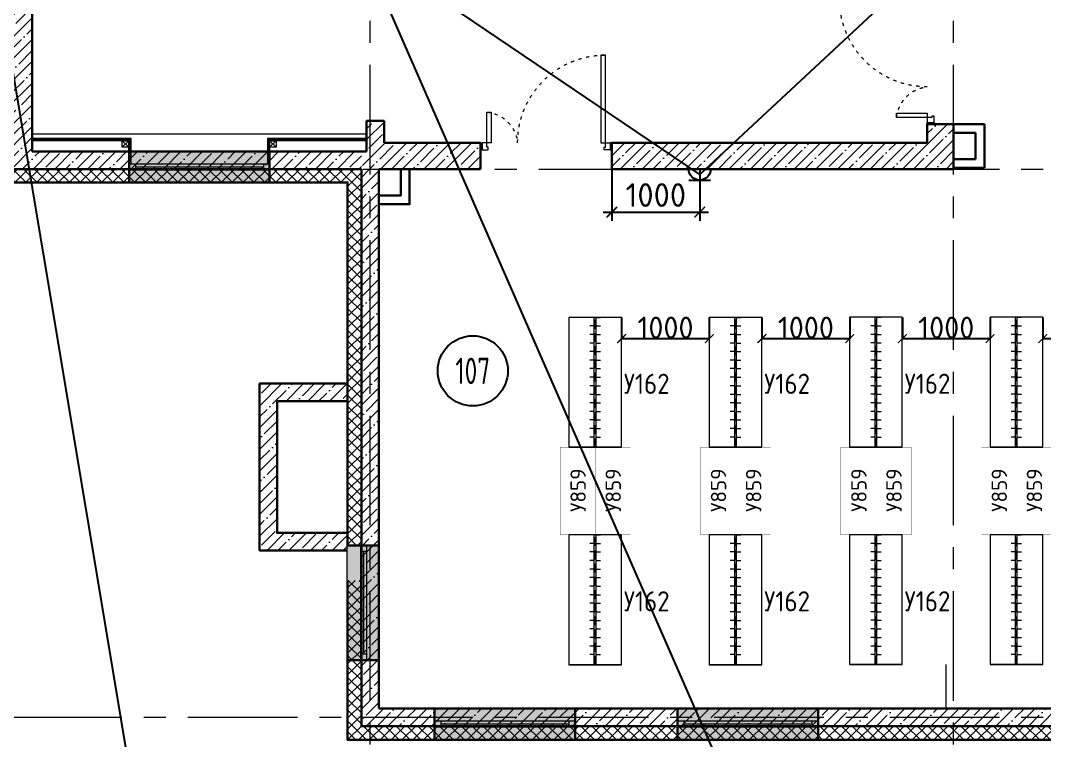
# Model space of a CAD drawing. Header units: millimetres. Extents: x -8417289 to 9420486, y 0 to 166066.
# Drawn here: x -160274 to -148603, y 54941 to 63150 of the extents above; entities that cross this region are included whole.
import ezdxf
from ezdxf import colors
from ezdxf.entities.mleader import LeaderData, LeaderLine
from ezdxf.enums import TextEntityAlignment as Align
from ezdxf.math import Vec2, Vec3

# ---------------------------------------------------------------- set-up
doc = ezdxf.new("R2010")
doc.units = ezdxf.units.MM
doc.header["$MEASUREMENT"] = 0
doc.header["$PDMODE"] = 3
doc.header["$PDSIZE"] = -4
for name, pattern in [('ACAD_ISO03W100', [30, 12, -18]), ('CENTER', [2, 1.25, -0.25, 0.25, -0.25]), ('HIDDEN', [6, 4, -2])]:
    doc.linetypes.add(name, pattern=pattern)
doc.layers.get('0').update_dxf_attribs({"color": 250, "lineweight": 9})
doc.layers.get('Defpoints').update_dxf_attribs({"color": 6})
for name, color, linetype, lineweight in [('_0', 250, 'Continuous', 9), ('_АР ТЕКСТ', 250, 'Continuous', 25), ('АР_Двери', 175, 'Continuous', 18), ('АР_Маркер экспликации', 239, 'Continuous', 13), ('АР_Навесной фасад', 147, 'Continuous', 5), ('АР_Номер помещения', 1, 'Continuous', 25), ('АР_Окна БЛОК', 250, 'Continuous', 13), ('АР_Оси', 195, 'Continuous', 9), ('АР_Перегородки газоблок', 165, 'Continuous', 30), ('АР_Подоконники', 163, 'Continuous', 9), ('АР_Сущ Несущая стена', 216, 'Continuous', 30), ('АР_Утеплитель', 250, 'Continuous', 9), ('АР_Штриховка монолит', 250, 'Continuous', 9), ('ТХ_мебель передв', 250, 'Continuous', 13)]:
    doc.layers.add(name, color=color, linetype=linetype, lineweight=lineweight)
for name, color, linetype in [('ТХ_мебель передв_поз', 251, 'Continuous'), ('ТХ_привязки ЭО', 96, 'Continuous'), ('ТХ_привязки_ЭО', 96, 'Continuous'), ('ТХ_примечание', 40, 'Continuous'), ('ТХ_размеры', 240, 'Continuous'), ('ТХ_розетки ЭО', 86, 'Continuous')]:
    doc.layers.add(name, color=color, linetype=linetype)
doc.styles.add('GOST 2.304', font='CS_Gost2304.shx')
doc.styles.add('gost_A', font='CS_Gost2304.shx', dxfattribs={"width": 0.71})
doc.styles.add('ISOCPEUR', font='isocpeur.TTF')
doc.styles.add('ISOCPEUR_1', font='isocpeur.TTF', dxfattribs={"width": 0.9, "height": 250})
doc.dimstyles.new('R_100', dxfattribs={"dimtxt": 270, "dimasz": 120, "dimexe": 100, "dimexo": 0, "dimgap": 60, "dimtad": 1, "dimdec": 0, "dimrnd": 50, "dimzin": 0, "dimdsep": 46, "dimtxsty": 'ISOCPEUR', "dimblk": 'ARCHTICK', "dimcen": 0, "dimdle": 100, "dimclrd": 256, "dimclre": 256, "dimclrt": 256, "dimadec": 0, "dimazin": 0, "dimtfac": 2, "dimtdec": 0, "dimtofl": 0, "dimtmove": 1, "dimatfit": 3, "dimfxl": 1, "dimtvp": 3, "dimtolj": 1, "dimtzin": 0, "dimarcsym": 0})
doc.dimstyles.new('Копия SPDS', dxfattribs={"dimtxt": 250, "dimasz": 100, "dimexe": 0.5, "dimexo": 0.625, "dimtad": 1, "dimdec": 0, "dimrnd": 10, "dimtxsty": 'ISOCPEUR', "dimblk": 'ARCHTICK', "dimcen": 2.5, "dimdle": 0.5, "dimclrd": 256, "dimclre": 256, "dimclrt": 256, "dimadec": 0, "dimazin": 2, "dimtfac": 0.75, "dimtdec": 0, "dimtmove": 1, "dimatfit": 3, "dimfxl": 1, "dimtolj": 1, "dimarcsym": 1})
pattern_1 = [(45, (-1163391.66, 165205.58), (-123.743687, 123.743687), []), (45, (-1163267.92, 165205.58), (-123.743687, 123.743687), [218.75, -43.75, 0, -43.75])]

# ---------------------------------------------------------------- blocks, each defined once
blk = doc.blocks.new('Полуторная_на лестницу')
for points in [[(75, 80), (75, 1080), (125, 1080), (125, 80)], [(1375, 430), (1375, 80), (1425, 80), (1425, 430)]]:
    blk.add_lwpolyline(points, close=True)
for points in [[(0, 0), (0, 80), (20, 80), (20, 0), (0, 0)], [(20, 80), (20, 0), (90, 0), (90, 30), (75, 30), (75, 80), (20, 80)], [(1480, 80), (1480, 0), (1410, 0), (1410, 30), (1425, 30), (1425, 80), (1480, 80)], [(1500, 0), (1500, 80), (1480, 80), (1480, 0), (1500, 0)]]:
    blk.add_lwpolyline(points)
at = {"linetype": 'ACAD_ISO03W100', "ltscale": 3}
for centre, radius, start, end in [((75, 80), 1000, 0, 90), ((1465, 40), 392, 95.9075, 174.0925)]:
    blk.add_arc(centre, radius, start, end, dxfattribs=at)
blk = doc.blocks.new('*U359')
at = {"true_color": 0xffffff}
h = blk.add_hatch(color=7, dxfattribs=at)
h.dxf.hatch_style = 1
h.paths.add_polyline_path([(-1600, -140), (0, -140), (0, 220), (-1600, 220)])
at = {"lineweight": 30}
for p, q in [((-1600, -140), (-1600, 220)), ((0, -140), (0, 220))]:
    blk.add_line(p, q, dxfattribs=at)
for p, q in [((0, 220), (-1600, 220)), ((-1600, 70), (0, 70)), ((-1600, 0), (0, 0)), ((-1530, 0), (-1530, 70)), ((-1530, 35), (-70, 35)), ((-70, 0), (-70, 70)), ((-1600, -140), (0, -140)), ((-1600, -140), (-1600, -140)), ((-1600, -140), (-1600, -140)), ((0, -140), (0, -140)), ((0, -140), (0, -140))]:
    blk.add_line(p, q)
blk = doc.blocks.new('*U360')
at = {"true_color": 0xffffff}
h = blk.add_hatch(color=7, dxfattribs=at)
h.dxf.hatch_style = 1
h.paths.add_polyline_path([(-1310, -140), (0, -140), (0, 220), (-1310, 220)])
at = {"lineweight": 30}
for p, q in [((-1310, -140), (-1310, 220)), ((0, -140), (0, 220))]:
    blk.add_line(p, q, dxfattribs=at)
for p, q in [((0, 220), (-1310, 220)), ((-1310, 70), (0, 70)), ((-1310, 0), (0, 0)), ((-1240, 0), (-1240, 70)), ((-1240, 35), (-70, 35)), ((-70, 0), (-70, 70)), ((-1310, -140), (0, -140)), ((-1310, -140), (-1310, -140)), ((-1310, -140), (-1310, -140)), ((0, -140), (0, -140)), ((0, -140), (0, -140))]:
    blk.add_line(p, q)
blk = doc.blocks.new('*U85')
at = {"layer": 'АР_Номер помещения', "color": 7}
blk.add_circle((-16352, 3983), 400, dxfattribs=at)
at = {"color": 7, "style": 'ISOCPEUR', "width": 0.7, "flags": 1}
blk.add_attdef('КАТЕГОРИЯ', (-499, -2092), '', height=250, dxfattribs=at)
at = {"layer": 'АР_Номер помещения', "color": 7, "style": 'ISOCPEUR', "width": 0.7}
blk.add_attdef('НОМЕР_ПОМЕЩЕНИЯ', text='', height=300, dxfattribs=at).set_placement((-16352, 3983), align=Align.MIDDLE_CENTER)
blk = doc.blocks.new('_DotSmall')
at = {"color": 0, "linetype": 'ByBlock', "const_width": 0.5}
blk.add_lwpolyline([(-0.0625, 0, 1), (0.0625, 0, 1)], format="xyb", close=True, dxfattribs=at)
blk = doc.blocks.new('A$Ce02d65bd')
at = {"ltscale": 100}
for points in [[(0, 0), (0, 75), (75, 75), (75, 0), (0, 0)], [(0, 0), (75, 75)], [(0, 75), (75, 0)]]:
    blk.add_lwpolyline(points, dxfattribs=at)
blk = doc.blocks.new('1480х600')
for p, q in [((168155, -63218), (168105, -63218)), ((168155, -64698), (168155, -63218)), ((168175, -64698), (168175, -63218)), ((168175, -63218), (168225, -63218)), ((168155, -63316), (168105, -63316)), ((168175, -63316), (168225, -63316)), ((168155, -63413), (168105, -63413)), ((168175, -63413), (168225, -63413)), ((168155, -63511), (168105, -63511)), ((168175, -63511), (168225, -63511)), ((168155, -63608), (168105, -63608)), ((168155, -63706), (168105, -63706)), ((168175, -63608), (168225, -63608)), ((168175, -63706), (168225, -63706)), ((168155, -63803), (168105, -63803)), ((168175, -63803), (168225, -63803)), ((168155, -63901), (168105, -63901)), ((168175, -63901), (168225, -63901)), ((168155, -63998), (168105, -63998)), ((168175, -63998), (168225, -63998)), ((168155, -64096), (168105, -64096)), ((168175, -64096), (168225, -64096)), ((168155, -64193), (168105, -64193)), ((168155, -64291), (168105, -64291)), ((168175, -64193), (168225, -64193)), ((168175, -64291), (168225, -64291)), ((168155, -64388), (168105, -64388)), ((168175, -64388), (168225, -64388)), ((168155, -64486), (168105, -64486)), ((168175, -64486), (168225, -64486)), ((168155, -64583), (168105, -64583)), ((168175, -64583), (168225, -64583))]:
    blk.add_line(p, q)
at = {"linetype": 'HIDDEN', "ltscale": 25}
blk.add_line((168165, -64698), (168165, -63218), dxfattribs=at)
at = {"ltscale": 100}
blk.add_lwpolyline([(167865, -64698), (168465, -64698), (168465, -63218), (167865, -63218)], close=True, dxfattribs=at)
blk.add_lwpolyline([(168465, -64698), (167865, -64698)])
blk = doc.blocks.new('_ArchTick')
at = {"color": 0, "linetype": 'ByBlock', "const_width": 0.15}
blk.add_lwpolyline([(-0.5, -0.5), (0.5, 0.5)], dxfattribs=at)
blk = doc.blocks.new('*D2184')
at = {"layer": 'Defpoints', "color": 0, "lineweight": 13, "ltscale": 0.1, "transparency": 16777216}
for p in [(-150223, 59766), (-149223, 59766), (-149223, 59523)]:
    blk.add_point(p, dxfattribs=at)
at = {"layer": 'ТХ_размеры', "lineweight": -2, "ltscale": 0.1, "transparency": 16777216}
for p, q in [((-150223, 59765), (-150223, 59522)), ((-149223, 59765), (-149223, 59522)), ((-150224, 59523), (-149223, 59523))]:
    blk.add_line(p, q, dxfattribs=at)
at = {"layer": 'ТХ_размеры', "lineweight": -2, "ltscale": 0.1, "transparency": 16777216, "xscale": 100, "yscale": 100, "zscale": 100, "rotation": 180}
blk.add_blockref('_ArchTick', (-150223, 59523), dxfattribs=at)
at = {"layer": 'ТХ_размеры', "lineweight": -2, "ltscale": 0.1, "transparency": 16777216, "xscale": 100, "yscale": 100, "zscale": 100}
blk.add_blockref('_ArchTick', (-149223, 59523), dxfattribs=at)
at = {"layer": 'ТХ_размеры', "ltscale": 0.1, "transparency": 16777216, "insert": (-149723, 59648), "char_height": 250, "attachment_point": 5, "style": 'ISOCPEUR'}
blk.add_mtext('\\A1;1000', dxfattribs=at)
blk = doc.blocks.new('*D2185')
at = {"layer": 'Defpoints', "color": 0, "lineweight": 13, "ltscale": 0.1, "transparency": 16777216}
for p in [(-151823, 59766), (-150823, 59766), (-150823, 59523)]:
    blk.add_point(p, dxfattribs=at)
at = {"layer": 'ТХ_размеры', "lineweight": -2, "ltscale": 0.1, "transparency": 16777216}
for p, q in [((-151823, 59765), (-151823, 59522)), ((-150823, 59765), (-150823, 59522)), ((-151824, 59523), (-150823, 59523))]:
    blk.add_line(p, q, dxfattribs=at)
at = {"layer": 'ТХ_размеры', "lineweight": -2, "ltscale": 0.1, "transparency": 16777216, "xscale": 100, "yscale": 100, "zscale": 100, "rotation": 180}
blk.add_blockref('_ArchTick', (-151823, 59523), dxfattribs=at)
at = {"layer": 'ТХ_размеры', "lineweight": -2, "ltscale": 0.1, "transparency": 16777216, "xscale": 100, "yscale": 100, "zscale": 100}
blk.add_blockref('_ArchTick', (-150823, 59523), dxfattribs=at)
at = {"layer": 'ТХ_размеры', "ltscale": 0.1, "transparency": 16777216, "insert": (-151323, 59648), "char_height": 250, "attachment_point": 5, "style": 'ISOCPEUR'}
blk.add_mtext('\\A1;1000', dxfattribs=at)
blk = doc.blocks.new('*D2186')
at = {"layer": 'Defpoints', "color": 0, "lineweight": 13, "ltscale": 0.1, "transparency": 16777216}
for p in [(-153423, 59766), (-152423, 59766), (-152423, 59523)]:
    blk.add_point(p, dxfattribs=at)
at = {"layer": 'ТХ_размеры', "lineweight": -2, "ltscale": 0.1, "transparency": 16777216}
for p, q in [((-153423, 59765), (-153423, 59522)), ((-152423, 59765), (-152423, 59522)), ((-153424, 59523), (-152423, 59523))]:
    blk.add_line(p, q, dxfattribs=at)
at = {"layer": 'ТХ_размеры', "lineweight": -2, "ltscale": 0.1, "transparency": 16777216, "xscale": 100, "yscale": 100, "zscale": 100, "rotation": 180}
blk.add_blockref('_ArchTick', (-153423, 59523), dxfattribs=at)
at = {"layer": 'ТХ_размеры', "lineweight": -2, "ltscale": 0.1, "transparency": 16777216, "xscale": 100, "yscale": 100, "zscale": 100}
blk.add_blockref('_ArchTick', (-152423, 59523), dxfattribs=at)
at = {"layer": 'ТХ_размеры', "ltscale": 0.1, "transparency": 16777216, "insert": (-152923, 59648), "char_height": 250, "attachment_point": 5, "style": 'ISOCPEUR'}
blk.add_mtext('\\A1;1000', dxfattribs=at)
blk = doc.blocks.new('*D2187')
at = {"layer": 'Defpoints', "color": 0, "lineweight": 13, "ltscale": 0.1, "transparency": 16777216}
for p in [(-148623, 59766), (-147623, 59766), (-147623, 59523)]:
    blk.add_point(p, dxfattribs=at)
at = {"layer": 'ТХ_размеры', "lineweight": -2, "ltscale": 0.1, "transparency": 16777216}
for p, q in [((-148623, 59765), (-148623, 59522)), ((-147623, 59765), (-147623, 59522)), ((-148624, 59523), (-147623, 59523))]:
    blk.add_line(p, q, dxfattribs=at)
at = {"layer": 'ТХ_размеры', "lineweight": -2, "ltscale": 0.1, "transparency": 16777216, "xscale": 100, "yscale": 100, "zscale": 100, "rotation": 180}
blk.add_blockref('_ArchTick', (-148623, 59523), dxfattribs=at)
at = {"layer": 'ТХ_размеры', "lineweight": -2, "ltscale": 0.1, "transparency": 16777216, "xscale": 100, "yscale": 100, "zscale": 100}
blk.add_blockref('_ArchTick', (-147623, 59523), dxfattribs=at)
at = {"layer": 'ТХ_размеры', "ltscale": 0.1, "transparency": 16777216, "insert": (-148123, 59648), "char_height": 250, "attachment_point": 5, "style": 'ISOCPEUR'}
blk.add_mtext('\\A1;1000', dxfattribs=at)
blk = doc.blocks.new('Стеллаж гардеробный')
at = {"layer": 'ТХ_мебель передв', "ltscale": 0.1, "const_width": 2}
blk.add_lwpolyline([(267732, -213548), (268132, -213548), (268132, -214548), (267732, -214548)], close=True, dxfattribs=at)
blk = doc.blocks.new('*U3110')
at = {"color": 0, "linetype": 'ByBlock', "lineweight": -2}
for p, q in [((0, 2.5), (0, -2.5)), ((2.5, 2.5), (2.5, -2.5)), ((0, 0), (2.5, 0)), ((2.5, 0), (5, 0))]:
    blk.add_line(p, q, dxfattribs=at)
blk.add_arc((0, 0), 2.5, 270, 90, dxfattribs=at)
at = {"style": 'GOST 2.304', "width": 0.8, "flags": 1}
blk.add_attdef('MARKA', (-9.86, 4.54), '', height=2.5, dxfattribs=at)
at = {"ltscale": 50, "style": 'gost_A', "width": 0.71}
blk.add_attdef('№GRUP', text='', height=2.5, dxfattribs=at).set_placement((5.14, 6.05), align=Align.MIDDLE_CENTER)
blk = doc.blocks.new('*D2694')
at = {"layer": 'Defpoints', "color": 0, "linetype": 'ByBlock', "lineweight": 13, "ltscale": 500, "transparency": 16777216}
for p in [(-153533, 61456), (-152533, 61206), (-152533, 60965)]:
    blk.add_point(p, dxfattribs=at)
at = {"layer": 'ТХ_привязки_ЭО', "linetype": 'ByBlock', "lineweight": -2, "ltscale": 500, "transparency": 16777216}
for p, q in [((-153533, 61456), (-153533, 60865)), ((-152533, 61206), (-152533, 60865)), ((-153633, 60965), (-152433, 60965))]:
    blk.add_line(p, q, dxfattribs=at)
at = {"layer": 'ТХ_привязки_ЭО', "linetype": 'ByBlock', "lineweight": -2, "ltscale": 500, "transparency": 16777216, "xscale": 120, "yscale": 120, "zscale": 120, "rotation": 180}
blk.add_blockref('_ArchTick', (-153533, 60965), dxfattribs=at)
at = {"layer": 'ТХ_привязки_ЭО', "linetype": 'ByBlock', "lineweight": -2, "ltscale": 500, "transparency": 16777216, "xscale": 120, "yscale": 120, "zscale": 120}
blk.add_blockref('_ArchTick', (-152533, 60965), dxfattribs=at)
at = {"layer": 'ТХ_привязки_ЭО', "linetype": 'ByBlock', "lineweight": 13, "ltscale": 500, "transparency": 16777216, "insert": (-153033, 61160), "char_height": 270, "attachment_point": 5, "style": 'ISOCPEUR'}
blk.add_mtext('\\A1;1000', dxfattribs=at)
blk = doc.blocks.new('_None')

msp = doc.modelspace()

# ---------------------------------------------------------------- hatches: boundary and pattern name
at = {"layer": 'АР_Утеплитель', "ltscale": 100}
h = msp.add_hatch(dxfattribs=at)
h.set_pattern_fill('ANSI37', color=256, scale=700)
h.set_pattern_definition([(45, (-164418.85, 61305.68), (-61.87184, 61.87184), []), (135, (-164418.85, 61305.68), (-61.87184, -61.87184), [])])
h.paths.add_polyline_path([(-156388.9, 58697), (-156538.9, 58697), (-156538.9, 57165.7), (-156388.9, 57165.7)], flags=17)
h.paths.add_polyline_path([(-158433.9, 82835.7), (-158433.9, 82685.7), (-157731.4, 82685.7), (-157731.4, 82835.4)])
h.paths.add_polyline_path([(-163818.9, 86650.7), (-163818.9, 86800.7), (-165588.9, 86800.7), (-165588.9, 86650.7)])
h.paths.add_polyline_path([(-163818.9, 86800.7), (-163818.9, 86650.7), (-160138.9, 86650.7), (-160138.9, 82685.7), (-159948.9, 82685.7), (-159948.9, 82835.7), (-159988.9, 82835.7), (-159988.9, 86800.7)])
h.paths.add_polyline_path([(-184882.6, 86650.7), (-184882.6, 86800.7), (-185448.7, 86800.7), (-185448.7, 86650.7)])
h.paths.add_polyline_path([(-194524, 89100.7), (-194374, 89100.7), (-194374, 91145.7), (-194524, 91145.7)])
h.paths.add_polyline_path([(-143138.9, 61992.1), (-143288.9, 61992.1), (-143288.9, 55105.7), (-156388.9, 55105.7), (-156388.9, 56765.7), (-156538.9, 56765.7), (-156538.9, 54955.7), (-143138.9, 54955.7)])
h.paths.add_polyline_path([(-143288.9, 61992.1), (-143138.9, 61992.1), (-143138.8, 62957.4), (-143288.8, 62957.4)])
h.paths.add_polyline_path([(-196823.5, 102919.5), (-196974.5, 102919.5), (-196974, 102375.7), (-193844, 102375.7), (-193844, 99445.7), (-190723.9, 99445.7), (-190723.9, 98815.7), (-190573.9, 98815.7), (-190573.9, 99595.7), (-193694, 99595.7), (-193694, 102525.7), (-196824, 102525.7)])
h.paths.add_polyline_path([(-172707.4, 66495.7), (-172707.4, 66638.7), (-164268.9, 66645.7), (-164268.9, 61455.7), (-156388.9, 61455.7), (-156388.9, 58697), (-156538.9, 58697), (-156538.9, 61305.7), (-164418.9, 61305.7), (-164418.9, 66495.7)])
h.paths.add_polyline_path([(-149638.8, 70050.7), (-149488.9, 70050.7), (-149489.2, 76930.7), (-149639, 76930.7)])
h.paths.add_polyline_path([(-149488.9, 70050.7), (-149638.8, 70050.7), (-149638.8, 67450.7), (-149488.9, 67450.7)])
h.paths.add_polyline_path([(-193805.6, 91275.7), (-193805.6, 91425.7), (-194524, 91425.7), (-194524, 91145.7), (-194374, 91145.7), (-194374, 91275.7)])
h.paths.add_polyline_path([(-193805.6, 91425.7), (-193805.6, 91275.7), (-190573.9, 91275.7), (-190573.9, 97115.7), (-190723.9, 97115.7), (-190723.9, 91425.7)])
h.paths.add_polyline_path([(-186998.8, 86650.7), (-186998.8, 86800.7), (-194374, 86800.7), (-194374, 87400.7), (-194524, 87400.7), (-194524, 86650.7)])
h.paths.add_polyline_path([(-168208.7, 86800.7), (-168208.7, 86650.7), (-165588.9, 86650.7), (-165588.9, 86800.7)])
h.paths.add_polyline_path([(-169878.8, 86650.7), (-169878.9, 86800.7), (-184882.6, 86800.7), (-184882.6, 86650.7)])
h.paths.add_polyline_path([(-196974, 104569.5), (-196824, 104569.5), (-196824, 105725.9), (-196674, 105725.9), (-196674, 105875.9), (-196974, 105875.9)])
h.paths.add_polyline_path([(-196974, 102934.5), (-196974.5, 102934.5), (-196824, 102934.5)])
h.paths.add_polyline_path([(-147315, 64815.7), (-147465.6, 64965.7), (-149488.9, 64965.7), (-149488.9, 65850.7), (-149638.8, 65850.7), (-149638.9, 64815.7)])
h.paths.add_polyline_path([(-143925, 64965.7), (-144075, 64815.7), (-143288.8, 64815.7), (-143288.8, 63197.4), (-143138.8, 63197.4), (-143138.8, 64965.7)])
h.paths.add_polyline_path([(-149488.9, 79700.7), (-149638.9, 79700.7), (-149639.3, 78080.7), (-149489.3, 78080.7)])
h.paths.add_polyline_path([(-155321.1, 82685.7), (-155321.1, 82835.7), (-156581.3, 82835.7), (-156581.3, 82685.7)])
h.paths.add_polyline_path([(-154171.1, 82835.7), (-154171.1, 82685.7), (-149638.9, 82685.7), (-149638.9, 81300.7), (-149488.9, 81300.7), (-149488.9, 82835.7)])
at = {"layer": 'АР_Штриховка монолит', "ltscale": 100}
h = msp.add_hatch(dxfattribs=at)
h.set_pattern_fill('ANSI35', color=256, scale=700)
h.set_pattern_definition(pattern_1)
h.paths.add_polyline_path([(-156388.9, 61655.7), (-160138.9, 61655.7), (-160138.9, 67141.4), (-160438.9, 67141.4), (-160438.9, 61655.7), (-164068.9, 61655.7), (-164068.9, 68441.9), (-160438.9, 68441.9), (-160438.9, 68271.4), (-160138.9, 68271.4), (-160138.9, 68601.9), (-160258.8, 68602), (-160258.8, 70995.7), (-160138.9, 70995.7), (-160138.9, 71983.2), (-160438.9, 71983.2), (-160438.9, 71195.7), (-161627.3, 71195.7), (-161627.3, 70995.7), (-160258.8, 70995.7), (-160258.8, 68602), (-164068.9, 68601.9), (-164068.9, 70995.7), (-161613.4, 70995.7), (-161613.4, 71195.7), (-164068.9, 71195.7), (-164068.9, 71195.7), (-164168.9, 71195.7), (-164168.9, 71195.7), (-167912.8, 71195.7), (-167912.8, 70995.7), (-164268.9, 70995.7), (-164268.9, 61455.7), (-156388.9, 61455.7)])
h = msp.add_hatch(dxfattribs=at)
h.set_pattern_fill('ANSI35', color=256, scale=700)
h.set_pattern_definition(pattern_1)
h.paths.add_polyline_path([(-156328.9, 61655.7), (-156388.9, 61455.7), (-156188.9, 61455.7), (-155032.8, 61455.7), (-155032.8, 61755.7), (-156128.9, 61755.7), (-156128.9, 62005.4), (-156328.9, 62005.4)])
h = msp.add_hatch(dxfattribs=at)
h.set_pattern_fill('ANSI35', color=256, scale=700)
h.set_pattern_definition([(45, (-1162970.6, 171555.58), (-123.743687, 123.743687), []), (45, (-1162846.86, 171555.58), (-123.743687, 123.743687), [218.75, -43.75, 0, -43.75])])
h.paths.add_polyline_path([(-149638.9, 61968.6), (-149938.9, 61968.6), (-149938.9, 61755.7), (-153532.8, 61755.7), (-153532.8, 61455.7), (-149638.9, 61455.7)])
h = msp.add_hatch(dxfattribs=at)
h.set_pattern_fill('ANSI35', color=256, scale=700)
h.set_pattern_definition(pattern_1)
h.paths.add_polyline_path([(-156188.9, 61455.7), (-156388.9, 61455.7), (-156388.9, 55105.7), (-143488.9, 55105.7), (-143488.9, 55305.7), (-156188.9, 55305.7)])
h = msp.add_hatch(dxfattribs=at)
h.set_pattern_fill('ANSI35', color=256, scale=700)
h.paths.add_polyline_path([(-157349.3, 57308.3), (-157349.3, 58809.5), (-156550.9, 58809.5), (-156550.9, 59009.5), (-157549.3, 59009.5), (-157549.3, 57108.3), (-156550.9, 57108.3), (-156550.9, 57308.3)])

# ---------------------------------------------------------------- linework, layer by layer
for points in [[(-159013.9, 61515.7), (-159013.9, 61804.8), (-160138.9, 61804.8)], [(-159026.4, 61515.7), (-159026.4, 61792.3), (-160138.9, 61792.3)], [(-159038.9, 61535.3), (-159038.9, 61779.8), (-160138.9, 61779.8), (-160138.9, 61779.8)], [(-156328.9, 61804.8), (-157458.9, 61804.8), (-157458.9, 61515.7)], [(-156328.9, 61792.3), (-157446.4, 61792.3), (-157446.4, 61515.7)], [(-156333.9, 61704.8), (-156333.9, 61779.8), (-157433.9, 61779.8), (-157433.9, 61572.9)]]:
    msp.add_lwpolyline(points)
at = {"layer": 'АР_Навесной фасад', "ltscale": 100}
for p, q in [((-156548.9, 61295.7), (-164428.9, 61295.7)), ((-156538.9, 61305.7), (-164418.9, 61305.7)), ((-156548.9, 58697), (-156548.9, 61295.7)), ((-156538.9, 58697), (-156538.9, 61305.7)), ((-156548.9, 57165.7), (-156548.9, 58697)), ((-156538.9, 57165.7), (-156538.9, 58697)), ((-156548.9, 54945.7), (-156548.9, 56765.7)), ((-156538.9, 54955.7), (-156538.9, 56765.7))]:
    msp.add_line(p, q, dxfattribs=at)
at = {"layer": 'АР_Навесной фасад', "color": 18, "ltscale": 100, "true_color": 0x000000}
for points in [[(-156548.9, 54945.7), (-143128.9, 54945.7)], [(-156538.9, 54955.7), (-143138.9, 54955.7)]]:
    msp.add_lwpolyline(points, dxfattribs=at)
at = {"layer": 'АР_Оси', "linetype": 'CENTER', "ltscale": 1000}
for p, q in [((-156288.9, 53394.4), (-156288.9, 87701.9)), ((-149638.9, 53394.4), (-149638.9, 87701.9)), ((-224367.6, 61455.7), (-140770.4, 61455.7)), ((-224367.6, 55205.7), (-140770.4, 55205.7))]:
    msp.add_line(p, q, dxfattribs=at)
at = {"layer": 'АР_Перегородки газоблок', "ltscale": 100}
for p, q in [((-149638.5, 61968.6), (-149288.5, 61968.6)), ((-149388.5, 61868.6), (-149638.5, 61868.6)), ((-149388.5, 61568.6), (-149388.5, 61868.6)), ((-149288.5, 61968.6), (-149288.5, 61468.6)), ((-149638.5, 61468.6), (-149638.5, 61568.6)), ((-149638.5, 61568.6), (-149388.5, 61568.6)), ((-149288.5, 61468.6), (-149638.5, 61468.6))]:
    msp.add_line(p, q, dxfattribs=at)
msp.add_lwpolyline([(-155838.9, 61455.7), (-155838.9, 61055.7), (-156188.9, 61055.7), (-156188.9, 61155.7), (-155938.9, 61155.7), (-155938.9, 61455.7)], close=True, dxfattribs=at)
at = {"layer": 'АР_Подоконники', "ltscale": 100}
msp.add_line((-156328.9, 61855.7), (-160138.9, 61855.7), dxfattribs=at)
at = {"layer": 'АР_Сущ Несущая стена', "ltscale": 100}
for p, q in [((-160138.9, 67141.4), (-160138.9, 61655.7)), ((-156328.9, 62005.4), (-156328.9, 61655.7)), ((-156128.9, 62005.4), (-156328.9, 62005.4)), ((-156128.9, 62005.4), (-156128.9, 61755.7)), ((-149938.9, 61755.7), (-149938.9, 61968.6)), ((-149638.9, 61968.6), (-149938.9, 61968.6)), ((-149638.9, 61455.7), (-149638.9, 61968.6)), ((-155032.8, 61755.7), (-156128.9, 61755.7)), ((-155032.8, 61755.7), (-155032.8, 61455.7)), ((-149938.9, 61755.7), (-153532.8, 61755.7)), ((-153532.8, 61755.7), (-153532.8, 61455.7)), ((-156328.9, 61655.7), (-160138.9, 61655.7)), ((-156388.9, 61455.7), (-164268.9, 61455.7)), ((-156388.9, 61455.7), (-156388.9, 55105.7)), ((-155032.8, 61455.7), (-156188.9, 61455.7)), ((-156188.9, 61455.7), (-156188.9, 55305.7)), ((-149638.9, 61455.7), (-153532.8, 61455.7)), ((-156188.9, 55305.7), (-143488.9, 55305.7)), ((-156388.9, 55105.7), (-143288.9, 55105.7))]:
    msp.add_line(p, q, dxfattribs=at)
for points in [[(-156550.9, 59009.5), (-157549.3, 59009.5), (-157549.3, 57108.3), (-156550.9, 57108.3)], [(-156550.9, 58809.5), (-157349.3, 58809.5), (-157349.3, 57308.3), (-156550.9, 57308.3)]]:
    msp.add_lwpolyline(points, dxfattribs=at)
at = {"layer": 'ТХ_мебель передв', "ltscale": 100}
msp.add_line((-149723.4, 55305.6), (-149723.4, 55805.6), dxfattribs=at)

# ---------------------------------------------------------------- block references
at = {"layer": '_0', "color": 1, "lineweight": -3, "ltscale": 500, "rotation": 180}
for p in [(-159038.9, 61779.8), (-157358.9, 61779.8)]:
    msp.add_blockref('A$Ce02d65bd', p, dxfattribs=at)
at = {"layer": 'АР_Двери', "xscale": -1, "rotation": 90}
msp.add_blockref('Полуторная_на лестницу', (-149858.9, 63468.6), dxfattribs=at)
at = {"layer": 'АР_Двери', "xscale": -1}
msp.add_blockref('Полуторная_на лестницу', (-153532.8, 61675.7), dxfattribs=at)
at = {"layer": 'АР_Маркер экспликации', "color": 7}
ref = msp.add_blockref('*U85', (-138767.1, 55172.1), dxfattribs=at)
ref.add_attrib('НОМЕР_ПОМЕЩЕНИЯ', '107', dxfattribs={"layer": 'АР_Номер помещения', "color": 7, "height": 300, "style": 'ISOCPEUR', "width": 0.7}).set_placement((-155118.8, 59154.7), align=Align.MIDDLE_CENTER)
at = {"layer": 'АР_Окна БЛОК', "xscale": -1}
for name, p, rotation in [('*U359', (-157433.9, 61515.7), 180), ('*U360', (-156328.9, 55855.7), 90), ('*U359', (-153953.9, 55165.7), 180), ('*U359', (-151183.9, 55165.7), 180)]:
    msp.add_blockref(name, p, dxfattribs=dict(at, rotation=rotation))
at = {"layer": 'ТХ_мебель передв'}
for p in [(-321888.8, 122983.5), (-320288.8, 122983.5), (-318688.8, 122984.1), (-317088.8, 122984.1), (-321888.8, 120503.5), (-320288.8, 120503.5), (-318688.8, 120504.1), (-317088.8, 120504.1)]:
    msp.add_blockref('1480х600', p, dxfattribs=at)
at = {"layer": 'ТХ_мебель передв', "rotation": 180}
for p in [(114008.4, -156262.8), (114408.4, -156262.8), (115608.4, -156262.8), (116008.4, -156262.8), (117208.4, -156262.2), (117608.4, -156262.2), (118808.4, -156262.2), (119208.4, -156262.2)]:
    msp.add_blockref('Стеллаж гардеробный', p, dxfattribs=at)
at = {"layer": 'ТХ_розетки ЭО', "ltscale": 50, "xscale": -50, "yscale": 50, "zscale": 50, "rotation": 90}
msp.add_blockref('*U3110', (-152532.8, 61455.7), dxfattribs=at)

# ---------------------------------------------------------------- texts
at = {"layer": 'ТХ_мебель передв_поз', "style": 'ISOCPEUR_1', "width": 0.9}
for p in [(-153396.7, 58892.9), (-151796.7, 58892.9), (-150196.7, 58893.5), (-153396.7, 56412.9), (-151796.7, 56412.9), (-150196.7, 56413.5)]:
    msp.add_text('У162', height=230, dxfattribs=at).set_placement(p)
at = {"layer": 'ТХ_мебель передв_поз', "style": 'ISOCPEUR'}
for p in [(-153830.8, 57547.3), (-153430.8, 57547.3), (-152230.8, 57547.3), (-151830.8, 57547.3), (-150630.8, 57548), (-150230.8, 57548), (-149030.8, 57548), (-148630.8, 57548)]:
    msp.add_text('У859', height=175, rotation=90, dxfattribs=at).set_placement(p)

# ---------------------------------------------------------------- dimensions: what is measured, and where the dimension line sits
at = {"layer": 'ТХ_привязки_ЭО', "linetype": 'ByBlock', "lineweight": 13, "ltscale": 500}
dim = msp.add_linear_dim(base=(-152532.8, 60964.5), p1=(-153532.8, 61455.7), p2=(-152532.8, 61205.7), dimstyle='R_100', override={"dimpost": '\\X'}, dxfattribs=at)
dim.commit()
dim.dimension.update_dxf_attribs({"geometry": '*D2694', "text_midpoint": (-153032.8, 61159.5)})
at = {"layer": 'ТХ_размеры', "ltscale": 0.1}
for base, p1, p2, picture, middle in [((-152423.4, 59522.8), (-153423.4, 59765.6), (-152423.4, 59765.6), '*D2186', (-152923.4, 59648.4)), ((-150823.4, 59522.8), (-151823.4, 59765.6), (-150823.4, 59765.6), '*D2185', (-151323.4, 59648.4)), ((-149223.4, 59522.8), (-150223.4, 59765.6), (-149223.4, 59765.6), '*D2184', (-149723.4, 59648.4)), ((-147623.4, 59522.8), (-148623.4, 59765.6), (-147623.4, 59765.6), '*D2187', (-148123.4, 59648.4))]:
    dim = msp.add_linear_dim(base=base, p1=p1, p2=p2, dimstyle='Копия SPDS', override={"dimclrt": 256}, dxfattribs=at)
    dim.commit()
    dim.dimension.update_dxf_attribs({"geometry": picture, "text_midpoint": middle})

# ---------------------------------------------------------------- leaders
at = {"layer": '_АР ТЕКСТ'}
ml = msp.add_multileader_mtext('Standard', dxfattribs=at)
ml.set_content('{\\W0.8;-2,550}', color=256, style='ISOCPEUR')
ml.set_leader_properties(color=256, linetype='Continuous', lineweight=-1)
ml.set_arrow_properties(name='DOTSMALL')
ml.build(insert=Vec2(0, 0))
ml.multileader.update_dxf_attribs({"has_text_frame": 1, "text_left_attachment_type": 4, "text_right_attachment_type": 4, "dogleg_length": 100, "arrow_head_size": 180})
ctx = ml.context
ctx.base_point, ctx.char_height, ctx.arrow_head_size, ctx.landing_gap_size, ctx.plane_origin = Vec3(-302775.8, 123943.3, -2), 250, 180, 50, Vec3(-302295.5, 121699.2, -2)
ctx.left_attachment, ctx.right_attachment = 4, 4
notes = []
notes.append((ctx, [(0, (0, 0, 0), (0, 0), (1, 0), 1, [])]))
ctx.mtext.insert, ctx.mtext.width, ctx.mtext.defined_height, ctx.mtext.line_spacing_style, ctx.mtext.flow_direction = Vec3(-302725.8, 124276.6, -2), 801.086, 330.7, 2, 5
ml = msp.add_multileader_mtext('Standard', dxfattribs=at)
ml.set_content('{\\W0.8;-2,550}', color=256, style='ISOCPEUR')
ml.set_leader_properties(color=256, linetype='Continuous', lineweight=-1)
ml.set_arrow_properties(name='DOTSMALL')
ml.build(insert=Vec2(0, 0))
ml.multileader.update_dxf_attribs({"has_text_frame": 1, "text_left_attachment_type": 4, "text_right_attachment_type": 4, "dogleg_length": 100, "arrow_head_size": 180})
ctx = ml.context
ctx.base_point, ctx.char_height, ctx.arrow_head_size, ctx.landing_gap_size, ctx.plane_origin = Vec3(-314736, 120073.3, -2), 250, 180, 50, Vec3(-314255.7, 117829.3, -2)
ctx.left_attachment, ctx.right_attachment = 4, 4
notes.append((ctx, [(0, (0, 0, 0), (0, 0), (1, 0), 1, [])]))
ctx.mtext.insert, ctx.mtext.width, ctx.mtext.defined_height, ctx.mtext.line_spacing_style, ctx.mtext.flow_direction = Vec3(-314686, 120406.6, -2), 801.086, 330.7, 2, 5
at = {"layer": 'ТХ_привязки ЭО'}
ml = msp.add_multileader_mtext('Standard', dxfattribs=at)
ml.set_content('\\A1;{\\fArial|b0|i0|c204|p34;Кабель из стены на Н-1200 \\A0;мм от УЧП\\A1; (\\fArial|b0|i0|c0|p34;L-1\\fArial|b0|i0|c204|p34;,0м)\\Pдля подкл. электросушителя для рук \\A0;(поз. У240):\\P- 1,0 кВт/220В/1Ф}', color=256, style='ISOCPEUR')
ml.set_leader_properties()
ml.set_arrow_properties(name='NONE')
ml.build(insert=Vec2(0, 0))
ml.multileader.update_dxf_attribs({"text_left_attachment_type": 6, "text_right_attachment_type": 6, "dogleg_length": 0.36})
ctx = ml.context
ctx.base_point, ctx.char_height, ctx.landing_gap_size, ctx.plane_origin = Vec3(-158551.4, 51717.5), 200, 0, Vec3(-183142.2, 39733)
ctx.left_attachment, ctx.right_attachment = 6, 6
notes.append((ctx, [(0, (1, 1, 0), (-158551.7, 51717.5), (1, 0), 0.36, [(1, [(-161338.9, 68398.8)], 0, [])])]))
ctx.mtext.insert, ctx.mtext.width, ctx.mtext.flow_direction = Vec3(-158551.4, 51957.5), 6437.978, 5
ml = msp.add_multileader_mtext('Standard', dxfattribs=at)
ml.set_content('{\\fArial|b0|i0|c204|p34;Розетка на \\fArial|b0|i0|c0|p34;H-1800\\fArial|b0|i0|c204|p34;мм от УЧП\\Pдля подкл.:\\P- 1х0.5кВт/220В/1Ф - доп. оборуд-е}', color=256, style='ISOCPEUR')
ml.set_leader_properties()
ml.set_arrow_properties(name='NONE')
ml.build(insert=Vec2(0, 0))
ml.multileader.update_dxf_attribs({"text_left_attachment_type": 6, "text_right_attachment_type": 6, "dogleg_length": 0.36})
ctx = ml.context
ctx.base_point, ctx.char_height, ctx.plane_origin = Vec3(-150862, 51351.2, -0.6), 200, Vec3(-138979.5, 66873.2, -0.6)
ctx.left_attachment, ctx.right_attachment = 6, 6
notes.append((ctx, [(0, (1, 1, 0), (-150862.4, 51351.2, -0.6), (1, 0), 0.36, [(2, [(-149138.9, 64553.2, -0.6), (-152532.8, 61393.2, -0.6), (-156391.4, 64005.4, -0.6)], 0, [])])]))
ctx.mtext.insert, ctx.mtext.width, ctx.mtext.flow_direction = Vec3(-150860, 51610, -0.6), 4801.524, 5
at = {"layer": 'ТХ_примечание'}
ml = msp.add_multileader_mtext('Standard', dxfattribs=at)
ml.set_content('{\\C256;зона оборудования ДИТ}', color=7, style='ISOCPEUR')
ml.set_leader_properties(color=256, lineweight=25)
ml.build(insert=Vec2(0, 0))
ml.multileader.update_dxf_attribs({"text_left_attachment_type": 6, "text_right_attachment_type": 6, "dogleg_length": 150, "arrow_head_size": 225, "scale": 75})
ctx = ml.context
ctx.base_point, ctx.scale, ctx.char_height, ctx.arrow_head_size, ctx.landing_gap_size, ctx.plane_origin = Vec3(-187461.8, 58846.3, -0.6), 75, 187.5, 225, 150, Vec3(-153510.6, 47298.9, -0.6)
ctx.left_attachment, ctx.right_attachment, ctx.text_align_type = 6, 6, 1
notes.append((ctx, [(1, (1, 1, 0), (-185062.7, 58846.3, -0.6), (-1, 0), 150, [(1, [(-183019.8, 66957.2, -0.6)], 0, [])])]))
ctx.mtext.insert, ctx.mtext.width, ctx.mtext.defined_height, ctx.mtext.alignment, ctx.mtext.line_spacing_factor, ctx.mtext.flow_direction = Vec3(-186674.5, 59071.3, -0.6), 2623.525, 2263.3, 2, 0.8, 5
for ctx, leaders in notes:
    for number, flags, end, landing, length, lines in leaders:
        leader = LeaderData()
        leader.index, (leader.has_last_leader_line, leader.has_dogleg_vector, leader.attachment_direction) = number, flags
        leader.last_leader_point, leader.dogleg_vector, leader.dogleg_length = Vec3(end), Vec3(landing), length
        for number, points, colour, breaks in lines:
            line = LeaderLine()
            line.index, line.vertices, line.color, line.breaks = number, Vec3.list(points), colors.encode_raw_color(colour), breaks
            leader.lines.append(line)
        ctx.leaders.append(leader)

doc.saveas('drawing.dxf')
